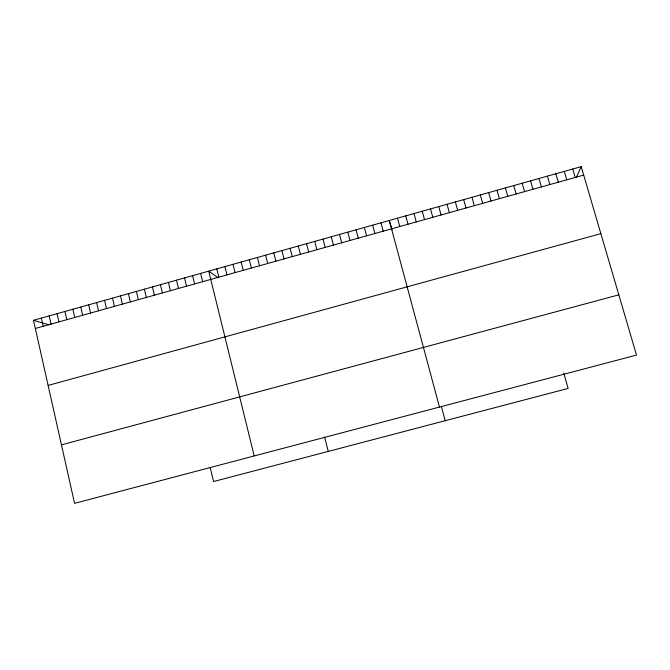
<?xml version="1.0" encoding="UTF-8"?>
<svg xmlns="http://www.w3.org/2000/svg" width="670" height="670" viewBox="0 0 670 670"><rect width="100%" height="100%" fill="white"/><g stroke="black" fill="none" stroke-linecap="round" stroke-linejoin="round"><path stroke-width="1" d="M576.2 177.642L581.208 166.654L33.5 320.293L74.579 503.346L636.5 355.083L581.208 166.654M35.343 328.493L583.687 175.088M48.114 385.426L600.873 233.646M61.456 444.863L618.82 294.842M33.5 320.293L48.944 324.816M218.194 277.79L208.722 271.141L254.215 455.952M392.034 229.81L389.295 220.489L439.478 407.067M572.741 169.024L575.203 177.458M564.282 171.403L566.736 179.828M555.832 173.773L558.278 182.198M547.398 176.135L549.827 184.56M538.973 178.496L541.394 186.922M530.556 180.858L532.968 189.275M522.156 183.22L524.56 191.628M513.764 185.573L516.16 193.982M563.755 373.09L568.118 388.433L213.562 481.537L210.145 467.367M505.389 187.918L507.768 196.327M497.023 190.272L499.393 198.672M488.665 192.608L491.026 201.008M480.323 194.953L482.676 203.345M471.99 197.29L474.335 205.682M463.665 199.627L466.002 208.01M455.357 201.955L457.685 210.338M447.057 204.283L449.377 212.666M438.775 206.611L441.078 214.986M430.5 208.931L432.795 217.298M422.234 211.243L424.52 219.618M413.985 213.562L416.263 221.929M405.744 215.874L408.013 224.232M397.511 218.185L399.772 226.544M441.346 406.355L445.207 420.71M380.97 222.825L383.207 231.175M372.654 225.153L374.882 233.503M364.346 227.482L366.565 235.832M356.055 229.81L358.257 238.152M347.772 232.138L349.966 240.471M339.497 234.458L341.692 242.791M331.24 236.77L333.425 245.103M322.999 239.09L325.168 247.414M314.758 241.393L316.918 249.717M306.533 243.704L308.686 252.021M298.317 246.007L300.462 254.324M290.118 248.31L292.254 256.618M281.928 250.605L284.055 258.913M324.623 437.158L328.258 451.413M273.754 252.9L275.864 261.208M265.58 255.195L267.682 263.494M257.422 257.481L259.516 265.781M249.282 259.767L251.367 268.059M241.141 262.045L243.218 270.337M233.018 264.323L235.086 272.615M224.911 266.601L226.963 274.884M216.812 268.871L218.856 277.154M200.64 273.41L202.667 281.685M192.575 275.672L194.593 283.946M184.518 277.933L186.528 286.199M176.47 280.186L178.471 288.452M168.438 282.439L170.423 290.705M160.406 284.691L162.391 292.949M152.4 286.944L154.368 295.194M144.393 289.189L146.362 297.438M136.404 291.425L138.363 299.674M128.422 293.669L130.374 301.91M120.458 295.906L122.392 304.138M112.493 298.133L114.428 306.374M104.545 300.361L106.471 308.594M96.614 302.589L98.523 310.821M88.683 304.817L90.584 313.041M80.769 307.036L82.661 315.26M72.862 309.255L74.747 317.471M64.973 311.466L66.849 319.682M57.084 313.677L58.952 321.893M49.212 315.888L51.071 324.096M41.356 318.091L43.198 326.298"/></g></svg>
